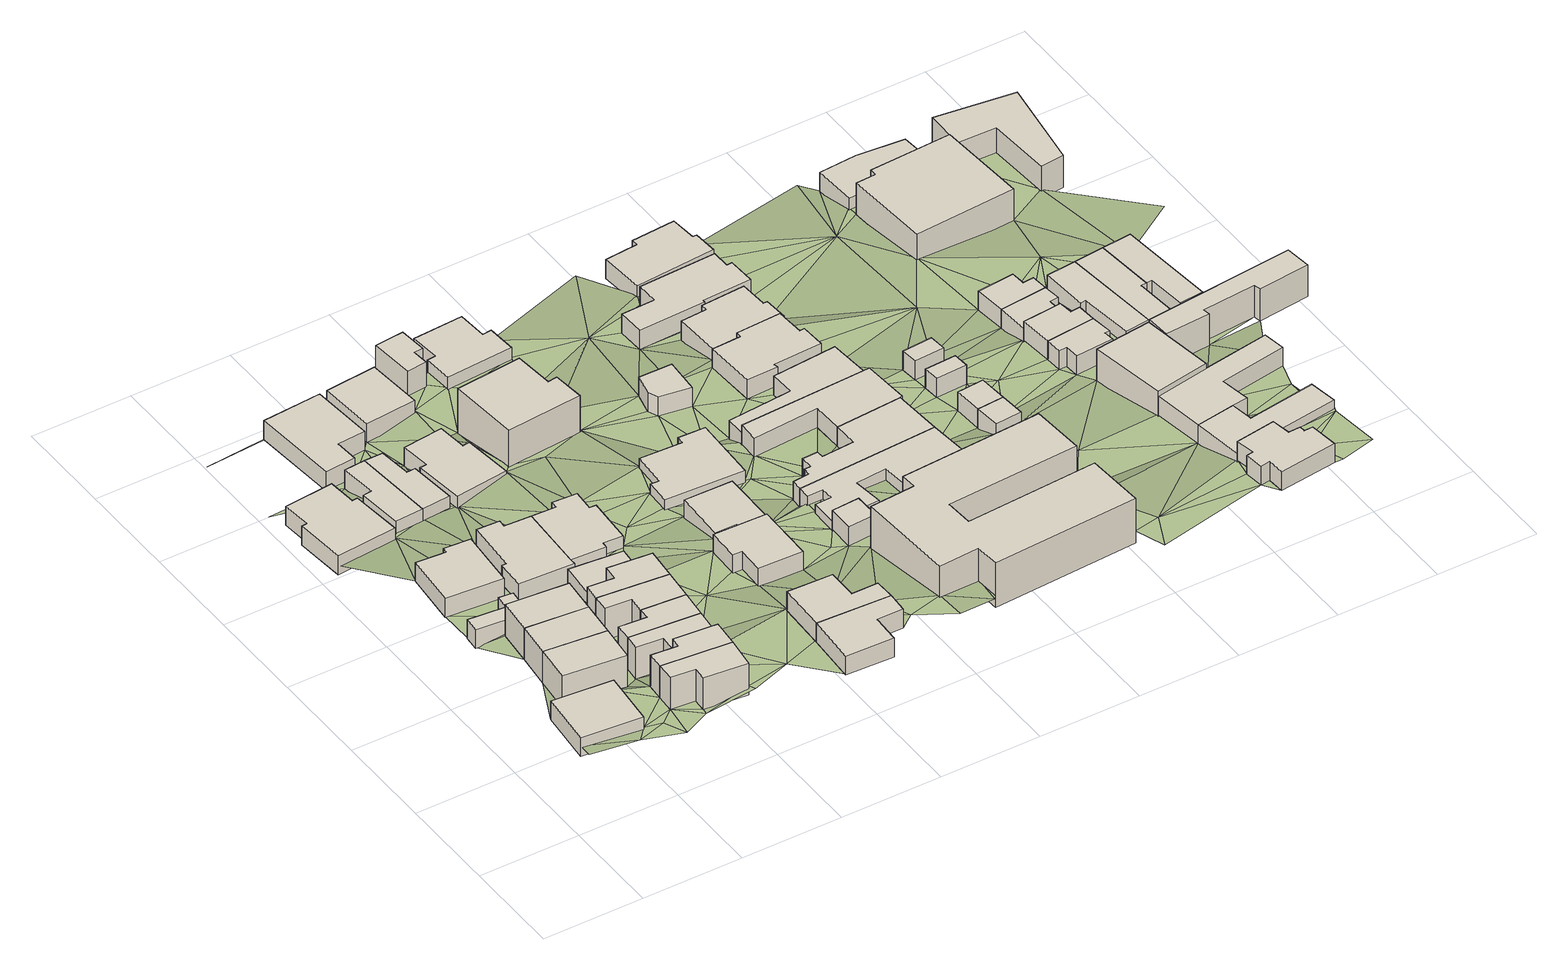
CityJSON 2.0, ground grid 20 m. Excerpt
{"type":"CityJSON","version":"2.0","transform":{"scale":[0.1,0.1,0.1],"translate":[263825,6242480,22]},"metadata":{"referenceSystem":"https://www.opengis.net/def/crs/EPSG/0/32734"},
"CityObjects":{
"building1":{"type":"Building","attributes":{"address":"7 Duke Street Woodstock Cape Town","building":"yes","building:levels":1,"building_height":4.1,"plus_code":"4FRW3C9W+92P","ground_height":29.27,"roof_height":33.37},"geometry":[{"type":"Solid","lod":"1","boundaries":[[[[0,1,2,3]],[[1,4,5,2]],[[4,6,7,5]],[[6,0,3,7]],[[3,2,5,7]],[[6,4,1,0]]]]}]},
"building2":{"type":"Building","attributes":{"address":"5C Duke Street Woodstock Cape Town","building":"house","building:levels":2,"building_height":6.9,"plus_code":"4FRW3C9W+C2H","ground_height":28.81,"roof_height":35.71},"geometry":[{"type":"Solid","lod":"1","boundaries":[[[[8,9,10,11]],[[9,12,13,10]],[[12,14,15,13]],[[14,8,11,15]],[[11,10,13,15]],[[14,12,9,8]]]]}]},
"building3":{"type":"Building","attributes":{"address":"5B Duke Street Woodstock Cape Town","building":"house","building:levels":2,"building_height":6.9,"plus_code":"4FRW3C9W+F32","ground_height":28.81,"roof_height":35.71},"geometry":[{"type":"Solid","lod":"1","boundaries":[[[[16,8,11,17]],[[8,14,15,11]],[[14,18,19,15]],[[18,16,17,19]],[[17,11,15,19]],[[18,14,8,16]]]]}]},
"building4":{"type":"Building","attributes":{"building":"yes","building:levels":1,"building_height":4.1,"plus_code":"4FRW3C9W+G24","ground_height":26.58,"roof_height":30.68},"geometry":[{"type":"Solid","lod":"1","boundaries":[[[[20,21,22,23]],[[21,24,25,22]],[[24,26,27,25]],[[26,28,29,27]],[[28,30,31,29]],[[30,20,23,31]],[[23,22,25,27,29,31]],[[30,28,26,24,21,20]]]]}]},
"building5":{"type":"Building","attributes":{"address":"5A Duke Street Woodstock Cape Town","building":"house","building:levels":2,"building_height":6.9,"plus_code":"4FRW3C9W+F3C","ground_height":28.81,"roof_height":35.71},"geometry":[{"type":"Solid","lod":"1","boundaries":[[[[16,18,19,17]],[[18,32,33,19]],[[32,34,35,33]],[[34,16,17,35]],[[17,19,33,35]],[[34,32,18,16]]]]}]},
"building6":{"type":"Building","attributes":{"address":"7 Warwick Street Woodstock Cape Town","building":"house","building:levels":1,"building_height":4.1,"plus_code":"4FRW3C9W+H25","ground_height":26.58,"roof_height":30.68},"geometry":[{"type":"Solid","lod":"1","boundaries":[[[[36,37,38,39]],[[37,40,41,38]],[[40,42,43,41]],[[42,44,45,43]],[[44,46,47,45]],[[46,36,39,47]],[[39,38,41,43,45,47]],[[46,44,42,40,37,36]]]]}]},
"building7":{"type":"Building","attributes":{"address":"12 Warwick Street Woodstock Cape Town","building":"house","building:levels":1,"building_height":4.1,"plus_code":"4FRW3C9W+J2V","ground_height":22.5,"roof_height":26.6},"geometry":[{"type":"Solid","lod":"1","boundaries":[[[[48,49,50,51]],[[49,52,53,50]],[[52,54,55,53]],[[54,56,57,55]],[[56,58,59,57]],[[58,60,61,59]],[[60,62,63,61]],[[62,48,51,63]],[[51,50,53,55,57,59,61,63]],[[62,60,58,56,54,52,49,48]]]]}]},
"building8":{"type":"Building","attributes":{"address":"38 Queens Road Woodstock Cape Town","building":"house","building:levels":2,"building_height":6.9,"plus_code":"4FRW3C9W+947","ground_height":31.12,"roof_height":38.02},"geometry":[{"type":"Solid","lod":"1","boundaries":[[[[64,65,66,67]],[[65,68,69,66]],[[68,70,71,69]],[[70,72,73,71]],[[72,74,75,73]],[[74,64,67,75]],[[67,66,69,71,73,75]],[[74,72,70,68,65,64]]]]}]},
"building9":{"type":"Building","attributes":{"address":"36 Queens Road Woodstock Cape Town","building":"house","building:levels":2,"building_height":6.9,"plus_code":"4FRW3C9W+94J","ground_height":31.12,"roof_height":38.02},"geometry":[{"type":"Solid","lod":"1","boundaries":[[[[64,76,77,67]],[[76,78,79,77]],[[78,80,81,79]],[[80,82,83,81]],[[82,65,66,83]],[[65,64,67,66]],[[67,77,79,81,83,66]],[[65,82,80,78,76,64]]]]}]},
"building10":{"type":"Building","attributes":{"address":"34 Queens Road Woodstock Cape Town","building":"house","building:levels":2,"building_height":6.9,"plus_code":"4FRW3C9W+C43","ground_height":28.81,"roof_height":35.71},"geometry":[{"type":"Solid","lod":"1","boundaries":[[[[84,85,86,87]],[[85,88,89,86]],[[88,90,91,89]],[[90,92,93,91]],[[92,94,95,93]],[[94,84,87,95]],[[87,86,89,91,93,95]],[[94,92,90,88,85,84]]]]}]},
"building11":{"type":"Building","attributes":{"address":"32 Queens Road Woodstock Cape Town","building":"house","building:levels":2,"building_height":6.9,"plus_code":"4FRW3C9W+C4M","ground_height":28.81,"roof_height":35.71},"geometry":[{"type":"Solid","lod":"1","boundaries":[[[[85,96,97,86]],[[96,98,99,97]],[[98,100,101,99]],[[100,102,103,101]],[[102,88,89,103]],[[88,85,86,89]],[[86,97,99,101,103,89]],[[88,102,100,98,96,85]]]]}]},
"building12":{"type":"Building","attributes":{"address":"30 Queens Road Woodstock Cape Town","building":"house","building:levels":2,"building_height":6.9,"plus_code":"4FRW3C9W+C4W","ground_height":28.81,"roof_height":35.71},"geometry":[{"type":"Solid","lod":"1","boundaries":[[[[96,104,105,97]],[[104,106,107,105]],[[106,108,109,107]],[[108,110,111,109]],[[110,98,99,111]],[[98,96,97,99]],[[97,105,107,109,111,99]],[[98,110,108,106,104,96]]]]}]},
"building13":{"type":"Building","attributes":{"address":"10 Warwick Street Woodstock Cape Town","building":"house","building:levels":1,"building_height":4.1,"plus_code":"4FRW3C9W+J3R","ground_height":22.5,"roof_height":26.6},"geometry":[{"type":"Solid","lod":"1","boundaries":[[[[112,113,114,115]],[[113,116,117,114]],[[116,118,119,117]],[[118,120,121,119]],[[120,122,123,121]],[[122,112,115,123]],[[115,114,117,119,121,123]],[[122,120,118,116,113,112]]]]}]},
"building14":{"type":"Building","attributes":{"address":"5 Warwick Street Woodstock Cape Town","building":"house","building:levels":1,"building_height":4.1,"plus_code":"4FRW3C9W+H35","ground_height":26.58,"roof_height":30.68},"geometry":[{"type":"Solid","lod":"1","boundaries":[[[[124,125,126,127]],[[125,128,129,126]],[[128,130,131,129]],[[130,132,133,131]],[[132,134,135,133]],[[134,136,137,135]],[[136,138,139,137]],[[138,140,141,139]],[[140,124,127,141]],[[127,126,129,131,133,135,137,139,141]],[[140,138,136,134,132,130,128,125,124]]]]}]},
"building15":{"type":"Building","attributes":{"address":"28 Queens Road Woodstock Cape Town","building":"house","building:levels":2,"building_height":6.9,"plus_code":"4FRW3C9W+F4F","ground_height":28.81,"roof_height":35.71},"geometry":[{"type":"Solid","lod":"1","boundaries":[[[[104,142,143,105]],[[142,144,145,143]],[[144,146,147,145]],[[146,148,149,147]],[[148,106,107,149]],[[106,104,105,107]],[[105,143,145,147,149,107]],[[106,148,146,144,142,104]]]]}]},
"building16":{"type":"Building","attributes":{"address":"26 Queens Road Woodstock Cape Town","building":"house","building:levels":1,"building_height":4.1,"plus_code":"4FRW3C9W+G44","ground_height":26.58,"roof_height":30.68},"geometry":[{"type":"Solid","lod":"1","boundaries":[[[[150,151,152,153]],[[151,154,155,152]],[[154,156,157,155]],[[156,150,153,157]],[[153,152,155,157]],[[156,154,151,150]]]]}]},
"building17":{"type":"Building","attributes":{"address":"3 Salmon Street Woodstock Cape Town","building":"house","building:levels":1,"building_height":4.1,"plus_code":"4FRW3C9W+P3J","ground_height":22.5,"roof_height":26.6},"geometry":[{"type":"Solid","lod":"1","boundaries":[[[[158,159,160,161]],[[159,162,163,160]],[[162,164,165,163]],[[164,166,167,165]],[[166,168,169,167]],[[168,158,161,169]],[[161,160,163,165,167,169]],[[168,166,164,162,159,158]]]]}]},
"building18":{"type":"Building","attributes":{"address":"8 Warwick Street Woodstock Cape Town","building":"house","building:levels":1,"building_height":4.1,"plus_code":"4FRW3C9W+M34","ground_height":22.5,"roof_height":26.6},"geometry":[{"type":"Solid","lod":"1","boundaries":[[[[112,122,123,115]],[[122,170,171,123]],[[170,172,173,171]],[[172,174,175,173]],[[174,176,177,175]],[[176,112,115,177]],[[115,123,171,173,175,177]],[[176,174,172,170,122,112]]]]}]},
"building19":{"type":"Building","attributes":{"address":"3 Warwick Street Woodstock Cape Town","building":"house","building:levels":1,"building_height":4.1,"plus_code":"4FRW3C9W+G4X","ground_height":26.58,"roof_height":30.68},"geometry":[{"type":"Solid","lod":"1","boundaries":[[[[124,140,141,127]],[[140,178,179,141]],[[178,180,181,179]],[[180,182,183,181]],[[182,184,185,183]],[[184,186,187,185]],[[186,188,189,187]],[[188,190,191,189]],[[190,192,193,191]],[[192,124,127,193]],[[127,141,179,181,183,185,187,189,191,193]],[[192,190,188,186,184,182,180,178,140,124]]]]}]},
"building20":{"type":"Building","attributes":{"address":"4 Warwick Street Woodstock Cape Town","building":"house","building:levels":1,"building_height":4.1,"plus_code":"4FRW3C9W+J4V","ground_height":22.5,"roof_height":26.6},"geometry":[{"type":"Solid","lod":"1","boundaries":[[[[194,195,196,197]],[[195,198,199,196]],[[198,200,201,199]],[[200,202,203,201]],[[202,204,205,203]],[[204,206,207,205]],[[206,208,209,207]],[[208,194,197,209]],[[197,196,199,201,203,205,207,209]],[[208,206,204,202,200,198,195,194]]]]}]},
"building21":{"type":"Building","attributes":{"address":"21 Queens Road Woodstock Cape Town","building":"house","building:levels":1,"building_height":4.1,"plus_code":"4FRW3C9W+86V","ground_height":32.73,"roof_height":36.83},"geometry":[{"type":"Solid","lod":"1","boundaries":[[[[210,211,212,213]],[[211,214,215,212]],[[214,216,217,215]],[[216,218,219,217]],[[218,220,221,219]],[[220,210,213,221]],[[213,212,215,217,219,221]],[[220,218,216,214,211,210]]]]}]},
"building22":{"type":"Building","attributes":{"address":"1B Salmon Street Woodstock Cape Town","building":"house","building:levels":1,"building_height":4.1,"plus_code":"4FRW3C9W+P4V","ground_height":22.5,"roof_height":26.6},"geometry":[{"type":"Solid","lod":"1","boundaries":[[[[222,223,224,225]],[[223,226,227,224]],[[226,228,229,227]],[[228,222,225,229]],[[225,224,227,229]],[[228,226,223,222]]]]}]},
"building23":{"type":"Building","attributes":{"address":"19 Queens Road Woodstock Cape Town","building":"house","building:levels":1,"building_height":4.1,"plus_code":"4FRW3C9W+96W","ground_height":32.73,"roof_height":36.83},"geometry":[{"type":"Solid","lod":"1","boundaries":[[[[220,218,219,221]],[[218,230,231,219]],[[230,232,233,231]],[[232,234,235,233]],[[234,236,237,235]],[[236,220,221,237]],[[221,219,231,233,235,237]],[[236,234,232,230,218,220]]]]}]},
"building24":{"type":"Building","attributes":{"address":"15 Queens Road Woodstock Cape Town","building":"house","building:levels":1,"building_height":4.1,"plus_code":"4FRW3C9W+F6G","ground_height":30.26,"roof_height":34.36},"geometry":[{"type":"Solid","lod":"1","boundaries":[[[[238,239,240,241]],[[239,242,243,240]],[[242,244,245,243]],[[244,246,247,245]],[[246,248,249,247]],[[248,238,241,249]],[[241,240,243,245,247,249]],[[248,246,244,242,239,238]]]]}]},
"building25":{"type":"Building","attributes":{"building":"yes","building:levels":2,"building_height":6.9,"plus_code":"4FRW3C9W+Q52","ground_height":22.42,"roof_height":29.32},"geometry":[{"type":"Solid","lod":"1","boundaries":[[[[250,251,252,253]],[[251,254,255,252]],[[254,256,257,255]],[[256,258,259,257]],[[258,260,261,259]],[[260,250,253,261]],[[253,252,255,257,259,261]],[[260,258,256,254,251,250]]]]}]},
"building26":{"type":"Building","attributes":{"building":"yes","building:levels":3,"building_height":9.7,"plus_code":"4FRW3C9W+M5G","ground_height":24.31,"roof_height":34.01},"geometry":[{"type":"Solid","lod":"1","boundaries":[[[[262,263,264,265]],[[263,266,267,264]],[[266,268,269,267]],[[268,270,271,269]],[[270,272,273,271]],[[272,262,265,273]],[[265,264,267,269,271,273]],[[272,270,268,266,263,262]]]]}]},
"building27":{"type":"Building","attributes":{"address":"11 Queens Road Woodstock Cape Town","building":"house","building:levels":1,"building_height":4.1,"plus_code":"4FRW3C9W+G65","ground_height":28.1,"roof_height":32.2},"geometry":[{"type":"Solid","lod":"1","boundaries":[[[[274,275,276,277]],[[275,278,279,276]],[[278,280,281,279]],[[280,282,283,281]],[[282,284,285,283]],[[284,274,277,285]],[[277,276,279,281,283,285]],[[284,282,280,278,275,274]]]]}]},
"building28":{"type":"Building","attributes":{"address":"9 Queens Road Woodstock Cape Town","building":"house","building:levels":1,"building_height":4.1,"plus_code":"4FRW3C9W+H7C","ground_height":26.16,"roof_height":30.26},"geometry":[{"type":"Solid","lod":"1","boundaries":[[[[286,287,288,289]],[[287,290,291,288]],[[290,292,293,291]],[[292,294,295,293]],[[294,296,297,295]],[[296,298,299,297]],[[298,300,301,299]],[[300,286,289,301]],[[289,288,291,293,295,297,299,301]],[[300,298,296,294,292,290,287,286]]]]}]},
"building29":{"type":"Building","attributes":{"address":"22 Queens Road Woodstock Cape Town","building":"house","building:levels":1,"building_height":4.1,"plus_code":"4FRW3C9W+Q62","ground_height":22.42,"roof_height":26.52},"geometry":[{"type":"Solid","lod":"1","boundaries":[[[[302,303,304,305]],[[303,306,307,304]],[[306,308,309,307]],[[308,310,311,309]],[[310,312,313,311]],[[312,314,315,313]],[[314,316,317,315]],[[316,302,305,317]],[[305,304,307,309,311,313,315,317]],[[316,314,312,310,308,306,303,302]]]]}]},
"building30":{"type":"Building","attributes":{"building":"yes","building:levels":1,"building_height":4.1,"plus_code":"4FRW3C9W+F82","ground_height":30.26,"roof_height":34.36},"geometry":[{"type":"Solid","lod":"1","boundaries":[[[[318,319,320,321]],[[319,322,323,320]],[[322,324,325,323]],[[324,318,321,325]],[[321,320,323,325]],[[324,322,319,318]]]]}]},
"building31":{"type":"Building","attributes":{"building":"yes","building:levels":1,"building_height":4.1,"plus_code":"4FRW3C9W+J7X","ground_height":26.16,"roof_height":30.26},"geometry":[{"type":"Solid","lod":"1","boundaries":[[[[326,327,328,329]],[[327,330,331,328]],[[330,332,333,331]],[[332,334,335,333]],[[334,326,329,335]],[[329,328,331,333,335]],[[334,332,330,327,326]]]]}]},
"building32":{"type":"Building","attributes":{"address":"40 Walmer Road Woodstock Cape Town","building":"house","building:levels":1,"building_height":4.1,"plus_code":"4FRW3C9W+F9Q","ground_height":27.8,"roof_height":31.9},"geometry":[{"type":"Solid","lod":"1","boundaries":[[[[336,337,338,339]],[[337,340,341,338]],[[340,342,343,341]],[[342,344,345,343]],[[344,346,347,345]],[[346,348,349,347]],[[348,350,351,349]],[[350,352,353,351]],[[352,354,355,353]],[[354,356,357,355]],[[356,358,359,357]],[[358,360,361,359]],[[360,336,339,361]],[[339,338,341,343,345,347,349,351,353,355,357,359,361]],[[360,358,356,354,352,350,348,346,344,342,340,337,336]]]]}]},
"building33":{"type":"Building","attributes":{"address":"44 Walmer Road Woodstock Cape Town","building":"apartments","building:levels":3,"building_height":9.7,"plus_code":"4FRW3C9W+C84","ground_height":29.41,"roof_height":39.11},"geometry":[{"type":"Solid","lod":"1","boundaries":[[[[362,363,364,365]],[[363,366,367,364]],[[366,368,369,367]],[[368,370,371,369]],[[370,372,373,371]],[[372,374,375,373]],[[374,376,377,375]],[[376,378,379,377]],[[378,380,381,379]],[[380,382,383,381]],[[382,384,385,383]],[[384,362,365,385]],[[365,364,367,369,371,373,375,377,379,381,383,385]],[[384,382,380,378,376,374,372,370,368,366,363,362]]]]}]},
"building34":{"type":"Building","attributes":{"address":"38 Walmer Road Woodstock Cape Town","building":"house","building:levels":1,"building_height":4.1,"plus_code":"4FRW3C9W+G99","ground_height":27.8,"roof_height":31.9},"geometry":[{"type":"Solid","lod":"1","boundaries":[[[[336,386,387,339]],[[386,388,389,387]],[[388,390,391,389]],[[390,392,393,391]],[[392,394,395,393]],[[394,396,397,395]],[[396,398,399,397]],[[398,400,401,399]],[[400,402,403,401]],[[402,404,405,403]],[[404,337,338,405]],[[337,336,339,338]],[[339,387,389,391,393,395,397,399,401,403,405,338]],[[337,404,402,400,398,396,394,392,390,388,386,336]]]]}]},
"building35":{"type":"Building","attributes":{"address":"36 Walmer Road Woodstock Cape Town","building":"house","building:levels":1,"building_height":4.1,"plus_code":"4FRW3C9W+H95","ground_height":27.8,"roof_height":31.9},"geometry":[{"type":"Solid","lod":"1","boundaries":[[[[386,406,407,387]],[[406,408,409,407]],[[408,410,411,409]],[[410,412,413,411]],[[412,414,415,413]],[[414,388,389,415]],[[388,386,387,389]],[[387,407,409,411,413,415,389]],[[388,414,412,410,408,406,386]]]]}]},
"building36":{"type":"Building","attributes":{"address":"34 Walmer Road Woodstock Cape Town","building":"house","building:levels":1,"building_height":4.1,"plus_code":"4FRW3C9W+H9X","ground_height":26.05,"roof_height":30.15},"geometry":[{"type":"Solid","lod":"1","boundaries":[[[[416,417,418,419]],[[417,420,421,418]],[[420,422,423,421]],[[422,424,425,423]],[[424,426,427,425]],[[426,416,419,427]],[[419,418,421,423,425,427]],[[426,424,422,420,417,416]]]]}]},
"building37":{"type":"Building","attributes":{"address":"32 Walmer Road Woodstock Cape Town","building":"house","building:levels":1,"building_height":4.1,"plus_code":"4FRW3C9W+J9G","ground_height":26.05,"roof_height":30.15},"geometry":[{"type":"Solid","lod":"1","boundaries":[[[[428,429,430,431]],[[429,432,433,430]],[[432,434,435,433]],[[434,436,437,435]],[[436,438,439,437]],[[438,440,441,439]],[[440,442,443,441]],[[442,444,445,443]],[[444,446,447,445]],[[446,428,431,447]],[[431,430,433,435,437,439,441,443,445,447]],[[446,444,442,440,438,436,434,432,429,428]]]]}]},
"building38":{"type":"Building","attributes":{"address":"28 Walmer Road Woodstock Cape Town","building":"house","building:levels":1,"building_height":4.1,"plus_code":"4FRW3C9W+P93","ground_height":24.24,"roof_height":28.34},"geometry":[{"type":"Solid","lod":"1","boundaries":[[[[448,449,450,451]],[[449,452,453,450]],[[452,454,455,453]],[[454,456,457,455]],[[456,458,459,457]],[[458,460,461,459]],[[460,462,463,461]],[[462,464,465,463]],[[464,466,467,465]],[[466,448,451,467]],[[451,450,453,455,457,459,461,463,465,467]],[[466,464,462,460,458,456,454,452,449,448]]]]}]},
"building39":{"type":"Building","attributes":{"address":"30 Walmer Road Woodstock Cape Town","building":"house","building:levels":1,"building_height":4.1,"plus_code":"4FRW3C9W+M98","ground_height":24.26,"roof_height":28.36},"geometry":[{"type":"Solid","lod":"1","boundaries":[[[[468,469,470,471]],[[469,472,473,470]],[[472,474,475,473]],[[474,476,477,475]],[[476,478,479,477]],[[478,480,481,479]],[[480,482,483,481]],[[482,468,471,483]],[[471,470,473,475,477,479,481,483]],[[482,480,478,476,474,472,469,468]]]]}]},
"building40":{"type":"Building","attributes":{"address":"26 Walmer Road Woodstock Cape Town","building":"house","building:levels":1,"building_height":4.1,"plus_code":"4FRW3C9W+P9W","ground_height":22.31,"roof_height":26.41},"geometry":[{"type":"Solid","lod":"1","boundaries":[[[[484,485,486,487]],[[485,488,489,486]],[[488,490,491,489]],[[490,492,493,491]],[[492,494,495,493]],[[494,496,497,495]],[[496,498,499,497]],[[498,484,487,499]],[[487,486,489,491,493,495,497,499]],[[498,496,494,492,490,488,485,484]]]]}]},
"building41":{"type":"Building","attributes":{"building":"garage","building:levels":1,"building_height":4.1,"plus_code":"4FRW3C9W+FFV","ground_height":27.46,"roof_height":31.56},"geometry":[{"type":"Solid","lod":"1","boundaries":[[[[500,501,502,503]],[[501,504,505,502]],[[504,506,507,505]],[[506,500,503,507]],[[503,502,505,507]],[[506,504,501,500]]]]}]},
"building42":{"type":"Building","attributes":{"building":"garage","building:levels":1,"building_height":4.1,"plus_code":"4FRW3C9W+GF7","ground_height":27.46,"roof_height":31.56},"geometry":[{"type":"Solid","lod":"1","boundaries":[[[[500,508,509,503]],[[508,510,511,509]],[[510,501,502,511]],[[501,500,503,502]],[[503,509,511,502]],[[501,510,508,500]]]]}]},
"building43":{"type":"Building","attributes":{"building":"yes","building:levels":1,"building_height":4.1,"plus_code":"4FRW3C9W+GFV","ground_height":27.46,"roof_height":31.56},"geometry":[{"type":"Solid","lod":"1","boundaries":[[[[512,513,514,515]],[[513,516,517,514]],[[516,518,519,517]],[[518,512,515,519]],[[515,514,517,519]],[[518,516,513,512]]]]}]},
"building44":{"type":"Building","attributes":{"building":"garage","building:levels":1,"building_height":4.1,"plus_code":"4FRW3C9W+HF7","ground_height":27.46,"roof_height":31.56},"geometry":[{"type":"Solid","lod":"1","boundaries":[[[[520,521,522,523]],[[521,524,525,522]],[[524,526,527,525]],[[526,520,523,527]],[[523,522,525,527]],[[526,524,521,520]]]]}]},
"building45":{"type":"Building","attributes":{"address":"33 Walmer Road Woodstock Cape Town","building":"house","building:levels":1,"building_height":4.1,"plus_code":"4FRW3C9W+9J2","ground_height":31.9,"roof_height":36},"geometry":[{"type":"Solid","lod":"1","boundaries":[[[[528,529,530,531]],[[529,532,533,530]],[[532,534,535,533]],[[534,536,537,535]],[[536,538,539,537]],[[538,540,541,539]],[[540,542,543,541]],[[542,544,545,543]],[[544,546,547,545]],[[546,548,549,547]],[[548,550,551,549]],[[550,528,531,551]],[[531,530,533,535,537,539,541,543,545,547,549,551]],[[550,548,546,544,542,540,538,536,534,532,529,528]]]]}]},
"building46":{"type":"Building","attributes":{"address":"Walmer Road Woodstock 7915 Cape Town","building":"house","building:levels":1,"building_height":4.1,"plus_code":"4FRW3C9W+GHF","ground_height":27.46,"roof_height":31.56},"geometry":[{"type":"Solid","lod":"1","boundaries":[[[[552,553,554,555]],[[553,556,557,554]],[[556,558,559,557]],[[558,560,561,559]],[[560,562,563,561]],[[562,564,565,563]],[[564,566,567,565]],[[566,552,555,567]],[[555,554,557,559,561,563,565,567]],[[566,564,562,560,558,556,553,552]]]]}]},
"building47":{"type":"Building","attributes":{"address":"Walmer Road Woodstock 7915 Cape Town","building":"house","building:levels":1,"building_height":4.1,"plus_code":"4FRW3C9W+GHV","ground_height":27.46,"roof_height":31.56},"geometry":[{"type":"Solid","lod":"1","boundaries":[[[[553,552,555,554]],[[552,568,569,555]],[[568,570,571,569]],[[570,572,573,571]],[[572,574,575,573]],[[574,553,554,575]],[[554,555,569,571,573,575]],[[574,572,570,568,552,553]]]]}]},
"building48":{"type":"Building","attributes":{"address":"27 Walmer Road Woodstock Cape Town","building":"house","building:levels":2,"building_height":6.9,"plus_code":"4FRW3C9W+FHH","ground_height":27.53,"roof_height":34.43},"geometry":[{"type":"Solid","lod":"1","boundaries":[[[[576,577,578,579]],[[577,580,581,578]],[[580,582,583,581]],[[582,576,579,583]],[[579,578,581,583]],[[582,580,577,576]]]]}]},
"building49":{"type":"Building","attributes":{"address":"Walmer Road Woodstock 7915 Cape Town","building":"house","building:levels":1,"building_height":4.1,"plus_code":"4FRW3C9W+HH6","ground_height":25.97,"roof_height":30.07},"geometry":[{"type":"Solid","lod":"1","boundaries":[[[[584,585,586,587]],[[585,588,589,586]],[[588,590,591,589]],[[590,592,593,591]],[[592,594,595,593]],[[594,584,587,595]],[[587,586,589,591,593,595]],[[594,592,590,588,585,584]]]]}]},
"building50":{"type":"Building","attributes":{"address":"31 Walmer Road Woodstock Cape Town","building":"house","building:levels":1,"building_height":4.1,"plus_code":"4FRW3C9W+9JP","ground_height":29.31,"roof_height":33.41},"geometry":[{"type":"Solid","lod":"1","boundaries":[[[[596,597,598,599]],[[597,600,601,598]],[[600,602,603,601]],[[602,604,605,603]],[[604,606,607,605]],[[606,608,609,607]],[[608,596,599,609]],[[599,598,601,603,605,607,609]],[[608,606,604,602,600,597,596]]]]}]},
"building51":{"type":"Building","attributes":{"address":"Walmer Road Woodstock 7915 Cape Town","building":"house","building:levels":1,"building_height":4.1,"plus_code":"4FRW3C9W+HHJ","ground_height":25.97,"roof_height":30.07},"geometry":[{"type":"Solid","lod":"1","boundaries":[[[[594,592,593,595]],[[592,610,611,593]],[[610,612,613,611]],[[612,614,615,613]],[[614,616,617,615]],[[616,594,595,617]],[[595,593,611,613,615,617]],[[616,614,612,610,592,594]]]]}]},
"building52":{"type":"Building","attributes":{"address":"29 Walmer Road Woodstock Cape Town","building":"house","building:levels":1,"building_height":4.1,"plus_code":"4FRW3C9W+CHH","ground_height":29.31,"roof_height":33.41},"geometry":[{"type":"Solid","lod":"1","boundaries":[[[[618,619,620,621]],[[619,596,599,620]],[[596,608,609,599]],[[608,622,623,609]],[[622,624,625,623]],[[624,626,627,625]],[[626,628,629,627]],[[628,618,621,629]],[[621,620,599,609,623,625,627,629]],[[628,626,624,622,608,596,619,618]]]]}]},
"building53":{"type":"Building","attributes":{"address":"2A King Street Woodstock 7915 Cape Town","building":"house","building:levels":1,"building_height":4.1,"plus_code":"4FRW3C9W+GJJ","ground_height":25.97,"roof_height":30.07},"geometry":[{"type":"Solid","lod":"1","boundaries":[[[[630,631,632,633]],[[631,634,635,632]],[[634,636,637,635]],[[636,638,639,637]],[[638,640,641,639]],[[640,630,633,641]],[[633,632,635,637,639,641]],[[640,638,636,634,631,630]]]]}]},
"building54":{"type":"Building","attributes":{"address":"King's Corner 21 Walmer Road Woodstock 7915 Cape Town","building":"apartments","building:levels":2,"building_height":6.9,"plus_code":"4FRW3C9W+MHW","ground_height":24.25,"roof_height":31.15},"geometry":[{"type":"Solid","lod":"1","boundaries":[[[[642,643,644,645]],[[643,646,647,644]],[[646,648,649,647]],[[648,650,651,649]],[[650,652,653,651]],[[652,642,645,653]],[[645,644,647,649,651,653]],[[652,650,648,646,643,642]]]]}]},
"building55":{"type":"Building","attributes":{"address":"2B King Street Woodstock 7915 Cape Town","building":"house","building:levels":1,"building_height":4.1,"plus_code":"4FRW3C9W+HJG","ground_height":25.97,"roof_height":30.07},"geometry":[{"type":"Solid","lod":"1","boundaries":[[[[654,630,633,655]],[[630,640,641,633]],[[640,656,657,641]],[[656,658,659,657]],[[658,660,661,659]],[[660,654,655,661]],[[655,633,641,657,659,661]],[[660,658,656,640,630,654]]]]}]},
"building56":{"type":"Building","attributes":{"address":"Walmer Road Woodstock 7915 Cape Town","building":"house","building:levels":1,"building_height":4.1,"plus_code":"4FRW3C9W+PHV","ground_height":22.31,"roof_height":26.41},"geometry":[{"type":"Solid","lod":"1","boundaries":[[[[662,663,664,665]],[[663,666,667,664]],[[666,668,669,667]],[[668,670,671,669]],[[670,662,665,671]],[[665,664,667,669,671]],[[670,668,666,663,662]]]]}]},
"building57":{"type":"Building","attributes":{"building":"yes","building:levels":2,"building_height":6.9,"plus_code":"4FRW3C9W+GM4","ground_height":27.39,"roof_height":34.29},"geometry":[{"type":"Solid","lod":"1","boundaries":[[[[672,673,674,675]],[[673,676,677,674]],[[676,678,679,677]],[[678,680,681,679]],[[680,682,683,681]],[[682,684,685,683]],[[684,686,687,685]],[[686,672,675,687]],[[675,674,677,679,681,683,685,687]],[[686,684,682,680,678,676,673,672]]]]}]},
"building58":{"type":"Building","attributes":{"address":"2C King Street Woodstock 7915 Cape Town","building":"house","building:levels":1,"building_height":4.1,"plus_code":"4FRW3C9W+HMC","ground_height":25.97,"roof_height":30.07},"geometry":[{"type":"Solid","lod":"1","boundaries":[[[[688,654,655,689]],[[654,660,661,655]],[[660,690,691,661]],[[690,692,693,691]],[[692,694,695,693]],[[694,688,689,695]],[[689,655,661,691,693,695]],[[694,692,690,660,654,688]]]]}]},
"building59":{"type":"Building","attributes":{"address":"Tech Road Woodstock 7915 Cape Town","building":"yes","building:levels":2,"building_height":6.9,"plus_code":"4FRW3C9W+PM3","ground_height":22.35,"roof_height":29.25},"geometry":[{"type":"Solid","lod":"1","boundaries":[[[[696,697,698,699]],[[697,700,701,698]],[[700,702,703,701]],[[702,704,705,703]],[[704,706,707,705]],[[706,696,699,707]],[[699,698,701,703,705,707]],[[706,704,702,700,697,696]]]]}]},
"terrain1":{"type":"TINRelief","geometry":[{"type":"CompositeSurface","lod":"1","boundaries":[[[708,709,710]],[[710,709,711]],[[8,6,9]],[[6,712,9]],[[713,711,709]],[[709,714,713]],[[711,713,68]],[[12,9,712]],[[34,715,16]],[[711,65,712]],[[714,68,713]],[[711,68,65]],[[715,34,716]],[[28,717,718]],[[68,714,719]],[[82,712,65]],[[12,712,82]],[[718,30,28]],[[72,68,719]],[[68,72,70]],[[82,90,12]],[[28,40,717]],[[36,720,721]],[[88,12,90]],[[88,14,12]],[[32,716,34]],[[82,78,90]],[[14,88,102]],[[82,80,78]],[[36,46,44]],[[719,722,72]],[[40,28,26]],[[26,716,136]],[[14,102,108]],[[720,36,44]],[[18,14,108]],[[78,92,90]],[[716,32,136]],[[40,26,136]],[[719,723,722]],[[106,18,108]],[[108,102,98]],[[724,40,136]],[[18,106,148]],[[18,148,32]],[[725,62,159]],[[134,40,724]],[[134,724,136]],[[98,102,100]],[[134,42,40]],[[44,130,720]],[[110,108,98]],[[720,726,727]],[[134,132,42]],[[32,148,728]],[[130,44,42]],[[150,136,32]],[[62,729,727]],[[730,727,726]],[[62,727,730]],[[720,731,726]],[[42,132,130]],[[62,730,732]],[[728,148,146]],[[733,734,158]],[[32,728,150]],[[723,735,722]],[[130,731,720]],[[62,113,159]],[[62,732,113]],[[736,722,735]],[[138,136,150]],[[728,146,144]],[[735,737,736]],[[158,734,159]],[[159,113,162]],[[738,728,144]],[[731,130,739]],[[112,162,113]],[[130,128,739]],[[125,124,128]],[[150,740,138]],[[731,739,741]],[[742,140,138]],[[743,737,744]],[[176,162,112]],[[743,745,746]],[[747,738,144]],[[744,737,735]],[[739,128,124]],[[164,162,166]],[[748,746,745]],[[166,162,176]],[[749,741,739]],[[735,750,751]],[[742,138,740]],[[176,752,753]],[[741,749,753]],[[745,747,748]],[[744,745,743]],[[740,738,747]],[[739,124,754]],[[753,749,755]],[[176,753,202]],[[735,751,744]],[[176,202,166]],[[202,753,755]],[[124,756,754]],[[757,758,742]],[[223,166,202]],[[740,757,742]],[[166,223,168]],[[754,759,739]],[[222,168,223]],[[745,760,747]],[[747,760,740]],[[223,202,761]],[[762,745,744]],[[760,757,740]],[[762,763,745]],[[764,759,754]],[[757,765,766]],[[760,745,763]],[[764,767,766]],[[768,223,761]],[[234,762,744]],[[769,770,759]],[[770,761,771]],[[757,760,772]],[[763,762,773]],[[774,765,757]],[[764,775,759]],[[270,761,770]],[[769,270,770]],[[766,776,764]],[[765,776,766]],[[775,769,759]],[[772,774,757]],[[761,270,768]],[[239,762,234]],[[765,774,777]],[[772,760,778]],[[232,230,234]],[[765,777,776]],[[768,779,780]],[[781,775,764]],[[768,270,782]],[[768,783,779]],[[250,780,779]],[[764,776,781]],[[784,218,216]],[[785,772,778]],[[242,778,760]],[[769,775,786]],[[230,218,784]],[[782,783,768]],[[787,782,270]],[[319,239,234]],[[777,774,284]],[[788,230,784]],[[776,789,781]],[[234,230,790]],[[791,792,783]],[[242,793,778]],[[787,270,268]],[[782,794,783]],[[775,781,786]],[[791,783,794]],[[239,795,242]],[[796,788,784]],[[794,310,791]],[[795,239,319]],[[319,234,790]],[[788,790,230]],[[310,794,797]],[[793,242,318]],[[798,777,284]],[[242,795,318]],[[799,800,268]],[[786,781,298]],[[787,801,782]],[[796,802,788]],[[795,319,318]],[[793,803,284]],[[318,804,793]],[[805,298,781]],[[801,787,268]],[[793,804,806]],[[807,793,806]],[[807,803,793]],[[808,788,802]],[[284,809,798]],[[327,800,786]],[[790,322,319]],[[284,803,809]],[[332,786,298]],[[802,810,808]],[[804,811,806]],[[330,786,332]],[[268,800,812]],[[811,804,813]],[[786,330,327]],[[798,809,814]],[[815,322,790]],[[809,803,816]],[[298,296,332]],[[817,818,308]],[[798,814,296]],[[819,816,803]],[[820,324,322]],[[801,268,812]],[[821,809,816]],[[821,814,809]],[[815,822,322]],[[322,822,820]],[[800,327,812]],[[296,814,823]],[[816,824,821]],[[296,823,825]],[[296,334,332]],[[801,812,818]],[[821,826,814]],[[334,296,825]],[[822,827,820]],[[827,828,820]],[[414,814,826]],[[828,827,829]],[[826,830,390]],[[825,442,334]],[[327,326,462]],[[462,812,327]],[[390,388,826]],[[831,832,833]],[[326,334,834]],[[414,826,388]],[[835,827,822]],[[836,818,812]],[[442,825,424]],[[334,442,834]],[[462,460,812]],[[462,326,837]],[[837,326,834]],[[422,442,424]],[[460,456,812]],[[422,444,442]],[[837,480,462]],[[835,822,372]],[[834,438,837]],[[831,370,832]],[[456,838,812]],[[838,836,812]],[[456,460,458]],[[480,476,462]],[[837,438,436]],[[839,462,476]],[[422,420,444]],[[444,428,446]],[[478,476,480]],[[436,840,837]],[[386,336,406]],[[841,336,835]],[[842,843,844]],[[428,444,420]],[[843,842,831]],[[406,336,510]],[[835,372,841]],[[838,456,845]],[[436,434,840]],[[841,501,336]],[[476,474,839]],[[839,474,846]],[[408,406,516]],[[510,336,501]],[[428,420,429]],[[429,434,432]],[[510,518,406]],[[516,406,518]],[[408,524,420]],[[434,429,840]],[[370,847,372]],[[516,526,408]],[[474,848,846]],[[372,849,841]],[[526,524,408]],[[474,472,469]],[[534,842,844]],[[845,850,838]],[[372,847,849]],[[469,848,474]],[[831,851,370]],[[518,510,512]],[[851,831,842]],[[526,516,520]],[[510,508,512]],[[420,852,429]],[[853,854,845]],[[840,429,852]],[[516,513,520]],[[850,845,854]],[[847,370,851]],[[524,852,420]],[[840,852,469]],[[855,508,500]],[[508,855,512]],[[512,855,513]],[[532,842,534]],[[560,500,849]],[[582,849,847]],[[528,842,532]],[[524,521,852]],[[848,469,856]],[[528,851,842]],[[854,848,856]],[[500,556,855]],[[520,513,574]],[[854,856,850]],[[520,594,521]],[[574,513,855]],[[856,857,850]],[[847,851,858]],[[856,469,852]],[[560,556,500]],[[847,858,582]],[[560,849,582]],[[534,538,536]],[[529,528,532]],[[521,616,852]],[[855,556,553]],[[574,594,520]],[[553,574,855]],[[521,594,616]],[[560,558,556]],[[856,859,857]],[[560,582,562]],[[852,616,860]],[[856,852,860]],[[546,550,548]],[[861,862,863]],[[544,542,546]],[[562,582,580]],[[542,540,864]],[[860,616,614]],[[856,860,642]],[[564,562,566]],[[546,865,550]],[[568,572,570]],[[866,856,642]],[[566,562,867]],[[868,869,572]],[[867,552,566]],[[866,662,856]],[[546,542,865]],[[870,542,864]],[[662,859,856]],[[867,562,580]],[[572,568,871]],[[604,863,862]],[[572,871,868]],[[552,872,568]],[[873,580,874]],[[612,610,614]],[[552,867,872]],[[872,871,568]],[[873,875,580]],[[867,580,875]],[[868,631,592]],[[876,877,863]],[[868,871,631]],[[866,642,650]],[[878,550,865]],[[592,631,610]],[[542,870,865]],[[879,860,614]],[[880,867,875]],[[642,652,650]],[[873,874,881]],[[614,610,879]],[[863,604,876]],[[610,631,879]],[[875,882,880]],[[876,626,877]],[[874,628,881]],[[650,883,866]],[[879,646,860]],[[879,631,630]],[[604,878,884]],[[885,882,875]],[[876,604,886]],[[604,884,886]],[[887,885,875]],[[888,882,889]],[[630,654,879]],[[885,889,882]],[[885,890,889]],[[684,891,881]],[[628,686,881]],[[650,648,883]],[[688,879,654]],[[879,688,646]],[[875,673,887]],[[646,892,648]],[[696,883,648]],[[688,893,646]],[[892,646,893]],[[648,892,696]],[[893,894,892]],[[688,895,893]]]}]}
},
"vertices":[
[71,104,73],[191,93,73],[191,93,114],[71,104,114],[202,204,73],[202,204,114],[82,215,73],[82,215,114],
[127,310,68],[119,236,68],[119,236,137],[127,310,137],[242,223,68],[242,223,137],[250,297,68],[250,297,137],
[135,379,68],[135,379,137],[257,368,68],[257,368,137],
[99,502,46],[96,471,46],[96,471,87],[99,502,87],[197,461,46],[197,461,87],[203,520,46],[203,520,87],[175,523,46],[175,523,87],[172,495,46],[172,495,87],
[264,439,68],[264,439,137],[142,450,68],[142,450,137],
[108,678,46],[98,569,46],[98,569,87],[108,678,87],[211,560,46],[211,560,87],[221,680,46],[221,680,87],[168,684,46],[168,684,87],[167,673,46],[167,673,87],
[32,965,5],[37,907,5],[37,907,46],[32,965,46],[26,906,5],[26,906,46],[35,805,5],[35,805,46],[156,816,5],[156,816,46],[146,918,5],[146,918,46],[135,917,5],[135,917,46],[130,974,5],[130,974,46],
[396,133,91],[257,146,91],[257,146,160],[396,133,160],[255,110,91],[255,110,160],[303,105,91],[303,105,160],[302,79,91],[302,79,160],[388,70,91],[388,70,160],
[401,187,91],[401,187,160],[315,195,91],[315,195,160],[313,174,91],[313,174,160],[260,179,91],[260,179,160],
[401,187,68],[408,251,68],[408,251,137],[401,187,137],[268,263,68],[268,263,137],[265,233,68],[265,233,137],[317,228,68],[317,228,137],[315,195,68],[315,195,137],
[414,306,68],[414,306,137],[326,313,68],[326,313,137],[326,291,68],[326,291,137],[270,296,68],[270,296,137],
[420,367,68],[420,367,137],[280,381,68],[280,381,137],[277,349,68],[277,349,137],[329,345,68],[329,345,137],
[210,996,5],[169,993,5],[169,993,46],[210,996,46],[176,921,5],[176,921,46],[158,919,5],[158,919,46],[166,830,5],[166,830,46],[223,833,5],[223,833,46],
[340,676,46],[287,679,46],[287,679,87],[340,676,87],[288,694,46],[288,694,87],[242,696,46],[242,696,87],[236,592,46],[236,592,87],[227,592,46],[227,592,87],[224,535,46],[224,535,87],[333,529,46],[333,529,87],[333,541,46],[333,541,87],
[426,430,68],[426,430,137],[338,439,68],[338,439,137],[335,409,68],[335,409,137],[284,414,68],[284,414,137],
[315,523,46],[308,450,46],[308,450,87],[315,523,87],[414,439,46],[414,439,87],[421,513,46],[421,513,87],
[125,1178,5],[139,1005,5],[139,1005,46],[125,1178,46],[200,1010,5],[200,1010,46],[197,1057,5],[197,1057,46],[253,1061,5],[253,1061,46],[243,1187,5],[243,1187,46],
[280,838,5],[280,838,46],[271,932,5],[271,932,46],[254,931,5],[254,931,46],[247,996,5],[247,996,46],
[402,537,46],[402,537,87],[403,549,46],[403,549,87],[442,547,46],[442,547,87],[448,641,46],[448,641,87],[435,642,46],[435,642,87],[438,685,46],[438,685,87],[389,688,46],[389,688,87],[389,674,46],[389,674,87],
[397,842,5],[386,941,5],[386,941,46],[397,842,46],[372,939,5],[372,939,46],[366,998,5],[366,998,46],[286,989,5],[286,989,46],[292,930,5],[292,930,46],[279,929,5],[279,929,46],[290,830,5],[290,830,46],
[544,9,107],[639,6,107],[639,6,148],[544,9,148],[642,63,107],[642,63,148],[694,63,107],[694,63,148],[697,105,107],[697,105,148],[550,111,107],[550,111,148],
[258,1188,5],[267,1076,5],[267,1076,46],[258,1188,46],[369,1085,5],[369,1085,46],[360,1197,5],[360,1197,46],
[696,145,107],[696,145,148],[643,145,107],[643,145,148],[644,206,107],[644,206,148],[554,209,107],[554,209,148],
[563,312,83],[651,309,83],[651,309,124],[563,312,124],[654,427,83],[654,427,124],[548,430,83],[548,430,124],[546,366,83],[546,366,124],[565,365,83],[565,365,124],
[375,1217,4],[383,1129,4],[383,1129,73],[375,1217,73],[423,1133,4],[423,1133,73],[420,1166,4],[420,1166,73],[438,1167,4],[438,1167,73],[433,1222,4],[433,1222,73],
[562,868,23],[556,931,23],[556,931,120],[562,868,120],[537,929,23],[537,929,120],[530,1008,23],[530,1008,120],[398,996,23],[398,996,120],[410,855,23],[410,855,120],
[571,557,61],[568,454,61],[568,454,102],[571,557,102],[610,453,61],[610,453,102],[609,443,61],[609,443,102],[665,442,61],[665,442,102],[667,555,61],[667,555,102],
[580,711,42],[576,642,42],[576,642,83],[580,711,83],[558,643,42],[558,643,83],[556,594,42],[556,594,83],[713,586,42],[713,586,83],[719,720,42],[719,720,83],[665,722,42],[665,722,83],[664,707,42],[664,707,83],
[584,1116,4],[580,1174,4],[580,1174,45],[584,1116,45],[562,1172,4],[562,1172,45],[558,1232,4],[558,1232,45],[458,1226,4],[458,1226,45],[463,1167,4],[463,1167,45],[446,1165,4],[446,1165,45],[450,1107,4],[450,1107,45],
[752,375,83],[751,322,83],[751,322,124],[752,375,124],[808,326,83],[808,326,124],[807,378,83],[807,378,124],
[763,893,42],[697,894,42],[697,894,83],[763,893,83],[687,851,42],[687,851,83],[696,831,42],[696,831,83],[758,821,42],[758,821,83],
[1035,494,58],[754,479,58],[754,479,99],[1035,494,99],[753,455,58],[753,455,99],[785,455,58],[785,455,99],[786,431,58],[786,431,99],[753,430,58],[753,430,99],[752,375,58],[752,375,99],[807,378,58],[807,378,99],[850,380,58],[850,380,99],[843,440,58],[843,440,99],[905,445,58],[905,445,99],[909,389,58],[909,389,99],[1044,396,58],[1044,396,99],
[1170,75,74],[1163,193,74],[1163,193,171],[1170,75,171],[899,177,74],[899,177,171],[896,232,74],[896,232,171],[1162,247,74],[1162,247,171],[1155,355,74],[1155,355,171],[870,338,74],[870,338,171],[872,306,74],[872,306,171],[781,300,74],[781,300,171],[793,102,74],[793,102,171],[874,107,74],[874,107,171],[877,58,74],[877,58,171],
[1029,592,58],[1029,592,99],[896,583,58],[896,583,99],[898,535,58],[898,535,99],[833,531,58],[833,531,99],[832,545,58],[832,545,99],[801,544,58],[801,544,99],[802,519,58],[802,519,99],[789,519,58],[789,519,99],[788,504,58],[788,504,99],[755,501,58],[755,501,99],
[1034,593,58],[1034,593,99],[1028,687,58],[1028,687,99],[763,675,58],[763,675,99],[762,634,58],[762,634,99],[895,643,58],[895,643,99],
[763,675,41],[1028,687,41],[1028,687,82],[763,675,82],[1021,784,41],[1021,784,82],[891,774,41],[891,774,82],[893,725,41],[893,725,82],[764,715,41],[764,715,82],
[1006,803,41],[1004,853,41],[1004,853,82],[1006,803,82],[994,852,41],[994,852,82],[991,909,41],[991,909,82],[901,905,41],[901,905,82],[901,893,41],[901,893,82],[843,891,41],[843,891,82],[848,789,41],[848,789,82],[910,791,41],[910,791,82],[909,799,41],[909,799,82],
[1011,1031,22],[1009,1087,22],[1009,1087,63],[1011,1031,63],[998,1086,22],[998,1086,63],[997,1123,22],[997,1123,63],[843,1117,22],[843,1117,63],[844,1074,22],[844,1074,63],[777,1072,22],[777,1072,63],[779,1018,22],[779,1018,63],[913,1023,22],[913,1023,63],[913,1028,22],[913,1028,63],
[1005,917,23],[1002,966,23],[1002,966,64],[1005,917,64],[994,966,23],[994,966,64],[991,1022,23],[991,1022,64],[903,1017,23],[903,1017,64],[904,1004,23],[904,1004,64],[851,1001,23],[851,1001,64],[856,909,23],[856,909,64],
[1014,1152,3],[1011,1201,3],[1011,1201,44],[1014,1152,44],[1003,1201,3],[1003,1201,44],[999,1253,3],[999,1253,44],[911,1247,3],[911,1247,44],[912,1234,3],[912,1234,44],[846,1229,3],[846,1229,44],[853,1141,3],[853,1141,44],
[1178,502,55],[1124,498,55],[1124,498,96],[1178,502,96],[1129,447,55],[1129,447,96],[1182,451,55],[1182,451,96],
[1174,559,55],[1174,559,96],[1121,555,55],[1121,555,96],
[1172,607,55],[1170,639,55],[1170,639,96],[1172,607,96],[1108,636,55],[1108,636,96],[1110,604,55],[1110,604,96],
[1165,667,55],[1162,701,55],[1162,701,96],[1165,667,96],[1102,697,55],[1102,697,96],[1105,663,55],[1105,663,96],
[1418,142,99],[1424,104,99],[1424,104,140],[1418,142,140],[1411,102,99],[1411,102,140],[1416,64,99],[1416,64,140],[1435,67,99],[1435,67,140],[1437,33,99],[1437,33,140],[1553,48,99],[1553,48,140],[1546,106,99],[1546,106,140],[1529,105,99],[1529,105,140],[1528,117,99],[1528,117,140],[1504,116,99],[1504,116,140],[1498,154,99],[1498,154,140],
[1420,596,55],[1323,587,55],[1323,587,96],[1420,596,96],[1325,554,55],[1325,554,96],[1340,555,55],[1340,555,96],[1342,526,55],[1342,526,96],[1418,532,55],[1418,532,96],[1416,553,55],[1416,553,96],[1426,553,55],[1426,553,96],
[1417,634,55],[1417,634,96],[1398,632,55],[1398,632,96],[1395,660,55],[1395,660,96],[1317,653,55],[1317,653,96],
[1388,343,55],[1497,362,55],[1497,362,124],[1388,343,124],[1475,508,55],[1475,508,124],[1362,495,55],[1362,495,124],
[1317,653,40],[1395,660,40],[1395,660,81],[1317,653,81],[1393,689,40],[1393,689,81],[1411,691,40],[1411,691,81],[1407,725,40],[1407,725,81],[1312,716,40],[1312,716,81],
[1403,242,73],[1418,142,73],[1418,142,114],[1403,242,114],[1498,154,73],[1498,154,114],[1633,173,73],[1633,173,114],[1624,229,73],[1624,229,114],[1488,209,73],[1488,209,114],[1481,254,73],[1481,254,114],
[1404,758,40],[1404,758,81],[1382,756,40],[1382,756,81],[1380,785,40],[1380,785,81],[1306,778,40],[1306,778,81],
[1497,362,73],[1388,343,73],[1388,343,114],[1497,362,114],[1512,258,73],[1512,258,114],[1502,317,73],[1502,317,114],[1636,339,73],[1636,339,114],[1629,383,73],[1629,383,114],
[1486,756,40],[1427,751,40],[1427,751,81],[1486,756,81],[1434,657,40],[1434,657,81],[1446,659,40],[1446,659,81],[1458,552,40],[1458,552,81],[1507,557,40],[1507,557,81],
[1282,1122,23],[1293,951,23],[1293,951,92],[1282,1122,92],[1497,964,23],[1497,964,92],[1485,1146,23],[1485,1146,92],[1321,1138,23],[1321,1138,92],[1321,1124,23],[1321,1124,92],
[1546,762,40],[1546,762,81],[1553,562,40],[1553,562,81],[1546,641,40],[1546,641,81],[1557,642,40],[1557,642,81],
[1277,1229,3],[1281,1143,3],[1281,1143,44],[1277,1229,44],[1453,1152,3],[1453,1152,44],[1447,1225,3],[1447,1225,44],[1353,1234,3],[1353,1234,44],
[1785,492,54],[1779,544,54],[1779,544,123],[1785,492,123],[1480,514,54],[1480,514,123],[1483,466,54],[1483,466,123],[1574,472,54],[1574,472,123],[1572,486,54],[1572,486,123],[1679,495,54],[1679,495,123],[1682,481,54],[1682,481,123],
[1605,767,40],[1605,767,81],[1568,643,40],[1568,643,81],[1576,566,40],[1576,566,81],[1624,571,40],[1624,571,81],
[1497,1219,3],[1496,1139,3],[1496,1139,73],[1497,1219,73],[1573,1137,3],[1573,1137,73],[1581,1009,3],[1581,1009,73],[1629,1014,3],[1629,1014,73],[1655,1198,3],[1655,1198,73],
[71,77,96],[168,68,91],[71,104,96],[191,93,91],[202,204,91],[225,85,91],[246,42,91],[96,471,48],[197,461,68],[98,569,48],[99,502,48],[300,67,91],[156,816,24],[35,805,25],[388,70,110],[395,59,110],[225,585,46],[19,996,7],[166,830,24],[146,918,24],[308,450,68],[135,917,24],[158,919,24],[223,833,24],[176,921,24],[3,1165,7],[125,1176,5],[474,85,110],[396,133,110],[401,187,110],[414,439,88],[290,830,24],[421,513,65],[280,838,24],[402,537,65],[408,251,88],[554,209,110],[474,335,88],[414,306,88],[426,430,88],[420,367,88],[279,929,24],[544,9,110],[550,111,110],[254,931,24],[271,932,24],[389,688,65],[292,930,24],[389,674,65],[442,547,65],[403,549,65],[397,842,44],[548,430,88],[366,998,23],[563,312,88],[546,366,88],[438,685,65],[474,585,65],[448,641,65],[435,642,65],[369,1085,23],[410,855,44],[386,941,44],[372,939,44],[568,454,88],[565,365,88],[571,557,65],[474,840,44],[558,643,65],[556,594,65],[609,443,83],[383,1129,23],[360,1197,23],[580,711,65],[450,1107,23],[423,1133,23],[723,85,107],[610,453,83],[562,868,44],[474,1090,23],[793,102,107],[576,642,65],[781,300,83],[438,1167,23],[420,1166,23],[665,442,83],[446,1165,23],[723,335,83],[796,43,107],[463,1167,23],[713,586,61],[537,929,44],[556,931,44],[584,1116,23],[869,48,103],[755,501,61],[753,430,83],[664,707,61],[753,455,83],[754,479,61],[874,107,103],[723,585,61],[877,58,103],[785,455,83],[723,1090,22],[786,431,83],[762,634,61],[872,306,78],[789,519,61],[562,1172,23],[580,1174,23],[788,504,61],[850,380,78],[801,544,61],[870,338,78],[763,675,61],[802,519,61],[764,715,42],[832,545,61],[909,389,78],[843,440,83],[905,445,78],[833,531,61],[1163,193,100],[896,232,78],[899,177,103],[843,891,42],[1044,396,78],[807,1261,3],[856,909,41],[853,1141,23],[913,1023,23],[1005,917,41],[1129,447,74],[1222,85,100],[1170,75,100],[1191,17,100],[997,1123,23],[913,1028,23],[1222,335,74],[1011,1031,23],[1182,451,74],[1014,1152,23],[1403,242,74],[1222,840,40],[998,1086,23],[1009,1087,23],[1222,585,55],[1222,1090,23],[1011,1201,23],[1388,343,74],[1253,1262,3],[1293,951,40],[1481,254,74],[1488,209,99],[1512,258,74],[1570,48,99],[1629,162,99],[1281,1143,23],[1458,552,55],[1411,691,55],[1393,689,55],[1640,64,99],[1434,657,55],[1446,659,55],[1483,466,55],[1497,362,74],[1480,514,55],[1622,290,73],[1502,317,74],[1633,173,99],[1471,840,40],[1507,557,55],[1574,472,55],[1553,562,55],[1453,1152,23],[1642,228,73],[1576,566,55],[1629,238,73],[1624,571,54],[1546,641,55],[1557,642,55],[1568,643,55],[1572,486,55],[1496,1139,23],[1581,1009,23],[1573,1137,23],[1720,840,40]
]}
